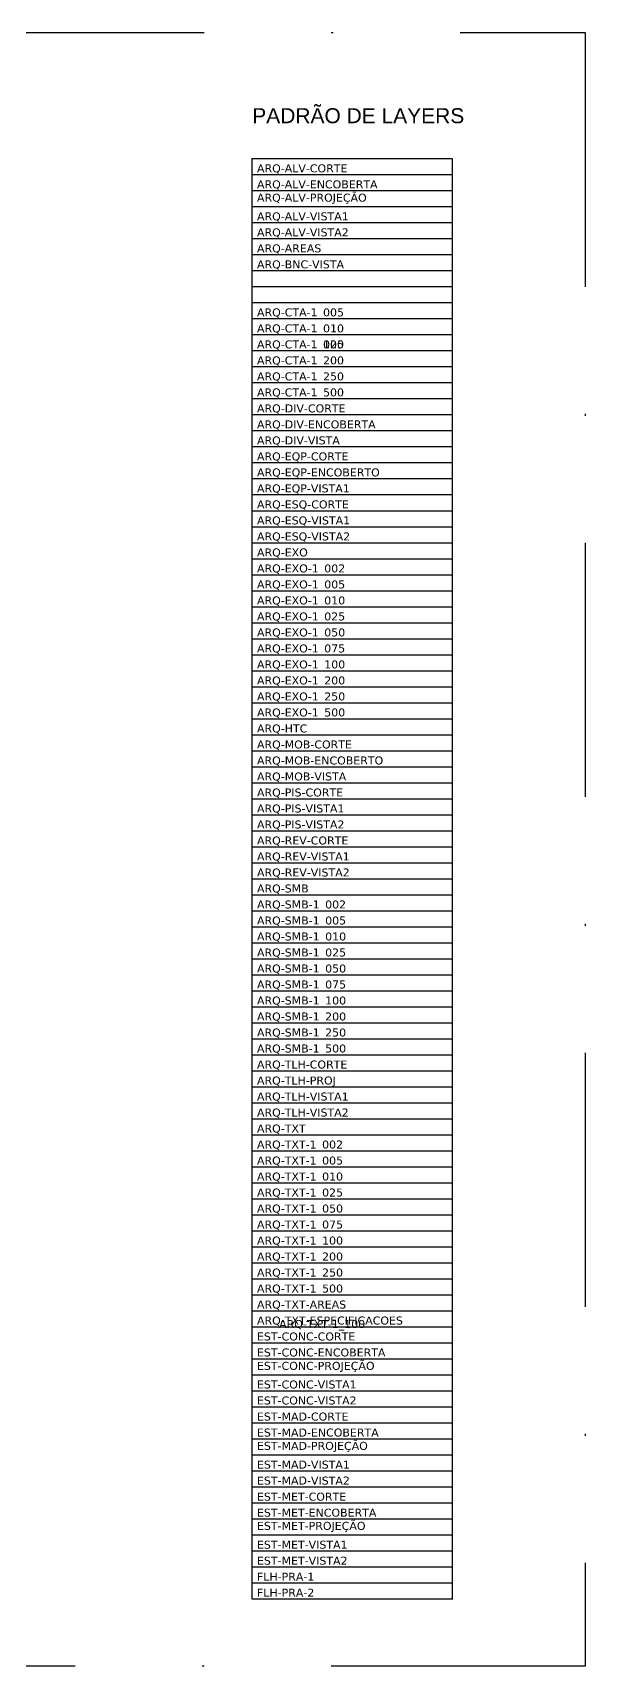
# Model space of a CAD drawing. Header units: millimetres. Extents: x 302 to 436, y 121 to 202.
# Drawn here: x 408.2 to 435.8, y 120.7 to 202.4 of the extents above; entities that cross this region are included whole.
import ezdxf

# ---------------------------------------------------------------- set-up
doc = ezdxf.new("R2010")
doc.units = ezdxf.units.MM
for name, pattern in [('C5', [60, 50, -5, 0, -5]), ('CONTINU', [0]), ('DASHDOT', [25.4, 12.7, -6.35, 0, -6.35]), ('HIDDEN', [9.525, 6.35, -3.175]), ('TRAÇO-2PTOS_P', [0.625, 0.25, -0.125, 0, -0.125, 0, -0.125])]:
    doc.linetypes.add(name, pattern=pattern)
for name, color, linetype in [('ARQ-ALV-CORTE', 5, 'Continuous'), ('ARQ-ALV-ENCOBERTA', 8, 'Continuous'), ('ARQ-ALV-PROJEÇÃO', 8, 'Continuous'), ('ARQ-ALV-VISTA1', 1, 'Continuous'), ('ARQ-ALV-VISTA2', 2, 'Continuous'), ('ARQ-AREAS', 7, 'Continuous'), ('ARQ-BNC-VISTA', 1, 'Continuous'), ('ARQ-CTA-1_005', 1, 'C5'), ('ARQ-CTA-1_010', 1, 'C5'), ('ARQ-CTA-1_025', 1, 'Continuous'), ('ARQ-CTA-1_100', 1, 'Continuous'), ('ARQ-CTA-1_200', 1, 'C5'), ('ARQ-CTA-1_250', 1, 'Continuous'), ('ARQ-CTA-1_500', 1, 'Continuous'), ('ARQ-DIV-CORTE', 2, 'Continuous'), ('ARQ-DIV-ENCOBERTA', 8, 'Continuous'), ('ARQ-DIV-VISTA', 1, 'Continuous'), ('ARQ-EQP-CORTE', 2, 'Continuous'), ('ARQ-EQP-ENCOBERTO', 8, 'Continuous'), ('ARQ-EQP-VISTA', 1, 'Continuous'), ('ARQ-ESQ-CORTE', 3, 'Continuous'), ('ARQ-ESQ-VISTA1', 2, 'Continuous'), ('ARQ-ESQ-VISTA2', 1, 'Continuous'), ('ARQ-EXO', 251, 'C5'), ('ARQ-EXO-1_002', 251, 'C5'), ('ARQ-EXO-1_005', 251, 'C5'), ('ARQ-EXO-1_010', 251, 'C5'), ('ARQ-EXO-1_025', 251, 'C5'), ('ARQ-EXO-1_050', 251, 'C5'), ('ARQ-EXO-1_100', 251, 'C5'), ('ARQ-EXO-1_200', 251, 'C5'), ('ARQ-EXO-1_250', 251, 'C5'), ('ARQ-EXO-1_500', 251, 'C5'), ('ARQ-HTC', 9, 'Continuous'), ('ARQ-MOB-CORTE', 2, 'Continuous'), ('ARQ-MOB-ENCOBERTO', 8, 'HIDDEN'), ('ARQ-MOB-VISTA', 1, 'CONTINU'), ('ARQ-PIS-CORTE', 2, 'Continuous'), ('ARQ-PIS-VISTA1', 1, 'Continuous'), ('ARQ-PIS-VISTA2', 2, 'Continuous'), ('ARQ-REV-CORTE', 30, 'Continuous'), ('ARQ-REV-VISTA1', 30, 'Continuous'), ('ARQ-REV-VISTA2', 30, 'Continuous'), ('ARQ-SMB', 1, 'Continuous'), ('ARQ-SMB-1_002', 1, 'Continuous'), ('ARQ-SMB-1_005', 1, 'CONTINU'), ('ARQ-SMB-1_010', 1, 'Continuous'), ('ARQ-SMB-1_025', 1, 'Continuous'), ('ARQ-SMB-1_050', 1, 'Continuous'), ('ARQ-SMB-1_100', 1, 'Continuous'), ('ARQ-SMB-1_200', 1, 'Continuous'), ('ARQ-SMB-1_250', 1, 'Continuous'), ('ARQ-SMB-1_500', 1, 'Continuous'), ('ARQ-TLH-CORTE', 4, 'Continuous'), ('ARQ-TLH-PROJ', 8, 'TRAÇO-2PTOS_P'), ('ARQ-TLH-VISTA1', 2, 'Continuous'), ('ARQ-TLH-VISTA2', 1, 'Continuous'), ('ARQ-TXT', 2, 'Continuous'), ('ARQ-TXT-1_002', 2, 'Continuous'), ('ARQ-TXT-1_005', 2, 'Continuous'), ('ARQ-TXT-1_010', 2, 'Continuous'), ('ARQ-TXT-1_025', 6, 'Continuous'), ('ARQ-TXT-1_050', 2, 'Continuous'), ('ARQ-TXT-1_075', 2, 'Continuous'), ('ARQ-TXT-1_100', 2, 'Continuous'), ('ARQ-TXT-1_200', 2, 'Continuous'), ('ARQ-TXT-1_250', 2, 'Continuous'), ('ARQ-TXT-1_500', 2, 'Continuous'), ('ARQ-TXT-AREAS', 2, 'Continuous'), ('ARQ-TXT-ESPECIFICACOES', 2, 'Continuous'), ('EST-CONC-CORTE', 6, 'Continuous'), ('EST-CONC-ENCOBERTA', 9, 'Continuous'), ('EST-CONC-PROJEÇÃO', 252, 'Continuous'), ('EST-CONC-VISTA1', 3, 'Continuous'), ('EST-CONC-VISTA2', 2, 'Continuous'), ('EST-MAD-CORTE', 4, 'Continuous'), ('EST-MAD-ENCOBERTA', 9, 'Continuous'), ('EST-MAD-PROJEÇÃO', 251, 'Continuous'), ('EST-MAD-VISTA1', 2, 'Continuous'), ('EST-MAD-VISTA2', 1, 'Continuous'), ('EST-MET-CORTE', 5, 'Continuous'), ('EST-MET-ENCOBERTA', 9, 'Continuous'), ('EST-MET-PROJEÇÃO', 253, 'Continuous'), ('EST-MET-VISTA1', 1, 'Continuous'), ('EST-MET-VISTA2', 8, 'Continuous'), ('FLH-PRA-01', 1, 'Continuous'), ('FLH-PRA-02', 6, 'Continuous')]:
    doc.layers.add(name, color=color, linetype=linetype)
doc.styles.add('ESC-50-A20', font='arial.ttf', dxfattribs={"height": 0.1})

msp = doc.modelspace()

# ---------------------------------------------------------------- linework, layer by layer
at = {"color": 251}
for p, q in [((419.147, 196.076), (429.147, 196.076)), ((419.147, 196.076), (419.147, 124.076)), ((429.147, 196.076), (429.147, 124.043)), ((419.147, 195.276), (429.147, 195.276)), ((419.147, 194.476), (429.147, 194.476)), ((419.147, 193.676), (429.147, 193.676)), ((419.147, 192.876), (429.147, 192.876)), ((419.147, 192.076), (429.147, 192.076)), ((419.147, 191.276), (429.147, 191.276)), ((419.147, 190.476), (429.147, 190.476)), ((419.147, 189.676), (429.147, 189.676)), ((419.147, 188.876), (429.147, 188.876)), ((419.147, 188.076), (429.147, 188.076)), ((419.147, 187.276), (429.147, 187.276)), ((419.147, 186.476), (429.147, 186.476)), ((419.147, 185.676), (429.147, 185.676)), ((419.147, 184.876), (429.147, 184.876)), ((419.147, 184.076), (429.147, 184.076)), ((419.147, 183.276), (429.147, 183.276)), ((419.147, 182.476), (429.147, 182.476)), ((419.147, 181.676), (429.147, 181.676)), ((419.147, 180.876), (429.147, 180.876)), ((419.147, 180.076), (429.147, 180.076)), ((419.147, 179.276), (429.147, 179.276)), ((419.147, 178.476), (429.147, 178.476)), ((419.147, 177.676), (429.147, 177.676)), ((419.147, 176.876), (429.147, 176.876)), ((419.147, 176.076), (429.147, 176.076)), ((419.147, 175.276), (429.147, 175.276)), ((419.147, 174.476), (429.147, 174.476)), ((419.147, 173.676), (429.147, 173.676)), ((419.147, 172.876), (429.147, 172.876)), ((419.147, 172.076), (429.147, 172.076)), ((419.147, 171.276), (429.147, 171.276)), ((419.147, 170.476), (429.147, 170.476)), ((419.147, 169.676), (429.147, 169.676)), ((419.147, 168.876), (429.147, 168.876)), ((419.147, 168.076), (429.147, 168.076)), ((419.147, 167.276), (429.147, 167.276)), ((419.147, 166.476), (429.147, 166.476)), ((419.147, 165.676), (429.147, 165.676)), ((419.147, 164.876), (429.147, 164.876)), ((419.147, 164.076), (429.147, 164.076)), ((419.147, 163.276), (429.147, 163.276)), ((419.147, 162.476), (429.147, 162.476)), ((419.147, 161.676), (429.147, 161.676)), ((419.147, 160.876), (429.147, 160.876)), ((419.147, 160.076), (429.147, 160.076)), ((419.147, 159.276), (429.147, 159.276)), ((419.147, 158.476), (429.147, 158.476)), ((419.147, 157.676), (429.147, 157.676)), ((419.147, 156.876), (429.147, 156.876)), ((419.147, 156.076), (429.147, 156.076)), ((419.147, 155.276), (429.147, 155.276)), ((419.147, 154.476), (429.147, 154.476)), ((419.147, 153.676), (429.147, 153.676)), ((419.147, 152.876), (429.147, 152.876)), ((419.147, 152.076), (429.147, 152.076)), ((419.147, 151.276), (429.147, 151.276)), ((419.147, 150.476), (429.147, 150.476)), ((419.147, 149.676), (429.147, 149.676)), ((419.147, 148.876), (429.147, 148.876)), ((419.147, 148.076), (429.147, 148.076)), ((419.147, 147.276), (429.147, 147.276)), ((419.147, 146.476), (429.147, 146.476)), ((419.147, 145.676), (429.147, 145.676)), ((419.147, 144.876), (429.147, 144.876)), ((419.147, 144.076), (429.147, 144.076)), ((419.147, 143.276), (429.147, 143.276)), ((419.147, 142.476), (429.147, 142.476)), ((419.147, 141.676), (429.147, 141.676)), ((419.147, 140.876), (429.147, 140.876)), ((419.147, 140.076), (429.147, 140.076)), ((419.147, 139.276), (429.147, 139.276)), ((419.147, 138.476), (429.147, 138.476)), ((419.147, 137.676), (429.147, 137.676)), ((419.147, 136.876), (429.147, 136.876)), ((419.147, 136.076), (429.147, 136.076)), ((419.147, 135.276), (429.147, 135.276)), ((419.147, 134.476), (429.147, 134.476)), ((419.147, 133.676), (429.147, 133.676)), ((419.147, 132.876), (429.147, 132.876)), ((419.147, 132.076), (429.147, 132.076)), ((419.147, 131.276), (429.147, 131.276)), ((419.147, 130.476), (429.147, 130.476)), ((419.147, 129.676), (429.147, 129.676)), ((419.147, 128.876), (429.147, 128.876)), ((419.147, 128.076), (429.147, 128.076)), ((419.147, 127.276), (429.147, 127.276)), ((419.147, 126.476), (429.147, 126.476)), ((419.147, 125.676), (429.147, 125.676)), ((419.147, 124.876), (429.147, 124.876)), ((419.147, 124.076), (429.147, 124.076))]:
    msp.add_line(p, q, dxfattribs=at)
at = {"linetype": 'DASHDOT'}
msp.add_lwpolyline([(302.055, 202.372), (435.808, 202.372), (435.808, 120.703), (302.055, 120.703)], close=True, dxfattribs=at)

# ---------------------------------------------------------------- texts
at = {"layer": 'ARQ-ALV-CORTE', "insert": (419.397, 195.789), "char_height": 0.4, "attachment_point": 1}
msp.add_mtext_dynamic_manual_height_columns('{\\fVerdana|b0|i0|c0|p34;ARQ-ALV-CORTE}', width=14.41568, gutter_width=12.5, heights=[0], dxfattribs=at)
at = {"layer": 'ARQ-ALV-ENCOBERTA', "insert": (419.397, 194.989), "char_height": 0.4, "attachment_point": 1}
msp.add_mtext_dynamic_manual_height_columns('{\\fVerdana|b0|i0|c0|p34;ARQ-ALV-ENCOBERTA}', width=14.41568, gutter_width=12.5, heights=[0], dxfattribs=at)
at = {"layer": 'ARQ-ALV-PROJEÇÃO', "insert": (419.397, 194.324), "char_height": 0.4, "attachment_point": 1}
msp.add_mtext_dynamic_manual_height_columns('{\\fVerdana|b0|i0|c0|p34;ARQ-ALV-PROJEÇÃO}', width=14.41568, gutter_width=12.5, heights=[0], dxfattribs=at)
at = {"layer": 'ARQ-ALV-VISTA1', "insert": (419.397, 193.389), "char_height": 0.4, "attachment_point": 1}
msp.add_mtext_dynamic_manual_height_columns('{\\fVerdana|b0|i0|c0|p34;ARQ-ALV-VISTA1}', width=14.41568, gutter_width=12.5, heights=[0], dxfattribs=at)
at = {"layer": 'ARQ-ALV-VISTA2', "insert": (419.397, 192.589), "char_height": 0.4, "attachment_point": 1}
msp.add_mtext_dynamic_manual_height_columns('{\\fVerdana|b0|i0|c0|p34;ARQ-ALV-VISTA2}', width=14.41568, gutter_width=12.5, heights=[0], dxfattribs=at)
at = {"layer": 'ARQ-AREAS', "insert": (419.397, 191.789), "char_height": 0.4, "attachment_point": 1}
msp.add_mtext_dynamic_manual_height_columns('{\\fVerdana|b0|i0|c0|p34;ARQ-AREAS}', width=14.41568, gutter_width=12.5, heights=[0], dxfattribs=at)
at = {"layer": 'ARQ-BNC-VISTA', "insert": (419.397, 190.989), "char_height": 0.4, "attachment_point": 1}
msp.add_mtext_dynamic_manual_height_columns('{\\fVerdana|b0|i0|c0|p34;ARQ-BNC-VISTA}', width=14.41568, gutter_width=12.5, heights=[0], dxfattribs=at)
at = {"layer": 'ARQ-CTA-1_005', "insert": (419.397, 188.589), "char_height": 0.4, "attachment_point": 1}
msp.add_mtext_dynamic_manual_height_columns('{\\fVerdana|b0|i0|c0|p34;ARQ-CTA-1_005}', width=14.41568, gutter_width=12.5, heights=[0], dxfattribs=at)
at = {"layer": 'ARQ-CTA-1_010', "insert": (419.397, 187.789), "char_height": 0.4, "attachment_point": 1}
msp.add_mtext_dynamic_manual_height_columns('{\\fVerdana|b0|i0|c0|p34;ARQ-CTA-1_010}', width=14.41568, gutter_width=12.5, heights=[0], dxfattribs=at)
at = {"layer": 'ARQ-CTA-1_025', "insert": (419.397, 186.989), "char_height": 0.4, "attachment_point": 1}
msp.add_mtext_dynamic_manual_height_columns('{\\fVerdana|b0|i0|c0|p34;ARQ-CTA-1_025}', width=14.41568, gutter_width=12.5, heights=[0], dxfattribs=at)
at = {"layer": 'ARQ-CTA-1_100', "insert": (419.397, 186.989), "char_height": 0.4, "attachment_point": 1}
msp.add_mtext_dynamic_manual_height_columns('{\\fVerdana|b0|i0|c0|p34;ARQ-CTA-1_100}', width=14.41568, gutter_width=12.5, heights=[0], dxfattribs=at)
at = {"layer": 'ARQ-CTA-1_200', "insert": (419.397, 186.189), "char_height": 0.4, "attachment_point": 1}
msp.add_mtext_dynamic_manual_height_columns('{\\fVerdana|b0|i0|c0|p34;ARQ-CTA-1_200}', width=14.41568, gutter_width=12.5, heights=[0], dxfattribs=at)
at = {"layer": 'ARQ-CTA-1_250', "insert": (419.397, 185.389), "char_height": 0.4, "attachment_point": 1}
msp.add_mtext_dynamic_manual_height_columns('{\\fVerdana|b0|i0|c0|p34;ARQ-CTA-1_250}', width=14.41568, gutter_width=12.5, heights=[0], dxfattribs=at)
at = {"layer": 'ARQ-CTA-1_500', "insert": (419.397, 184.589), "char_height": 0.4, "attachment_point": 1}
msp.add_mtext_dynamic_manual_height_columns('{\\fVerdana|b0|i0|c0|p34;ARQ-CTA-1_500}', width=14.41568, gutter_width=12.5, heights=[0], dxfattribs=at)
at = {"layer": 'ARQ-DIV-CORTE', "insert": (419.397, 183.789), "char_height": 0.4, "attachment_point": 1}
msp.add_mtext_dynamic_manual_height_columns('{\\fVerdana|b0|i0|c0|p34;ARQ-DIV-CORTE}', width=14.41568, gutter_width=12.5, heights=[0], dxfattribs=at)
at = {"layer": 'ARQ-DIV-ENCOBERTA', "insert": (419.397, 182.989), "char_height": 0.4, "attachment_point": 1}
msp.add_mtext_dynamic_manual_height_columns('{\\fVerdana|b0|i0|c0|p34;ARQ-DIV-ENCOBERTA}', width=14.41568, gutter_width=12.5, heights=[0], dxfattribs=at)
at = {"layer": 'ARQ-DIV-VISTA', "insert": (419.397, 182.189), "char_height": 0.4, "attachment_point": 1}
msp.add_mtext_dynamic_manual_height_columns('{\\fVerdana|b0|i0|c0|p34;ARQ-DIV-VISTA}', width=14.41568, gutter_width=12.5, heights=[0], dxfattribs=at)
at = {"layer": 'ARQ-EQP-CORTE', "insert": (419.397, 181.389), "char_height": 0.4, "attachment_point": 1}
msp.add_mtext_dynamic_manual_height_columns('{\\fVerdana|b0|i0|c0|p34;ARQ-EQP-CORTE}', width=14.41568, gutter_width=12.5, heights=[0], dxfattribs=at)
at = {"layer": 'ARQ-EQP-ENCOBERTO', "insert": (419.397, 180.589), "char_height": 0.4, "attachment_point": 1}
msp.add_mtext_dynamic_manual_height_columns('{\\fVerdana|b0|i0|c0|p34;ARQ-EQP-ENCOBERTO}', width=14.41568, gutter_width=12.5, heights=[0], dxfattribs=at)
at = {"layer": 'ARQ-EQP-VISTA', "insert": (419.397, 179.789), "char_height": 0.4, "attachment_point": 1}
msp.add_mtext_dynamic_manual_height_columns('{\\fVerdana|b0|i0|c0|p34;ARQ-EQP-VISTA1}', width=14.41568, gutter_width=12.5, heights=[0], dxfattribs=at)
at = {"layer": 'ARQ-ESQ-CORTE', "insert": (419.397, 178.989), "char_height": 0.4, "attachment_point": 1}
msp.add_mtext_dynamic_manual_height_columns('{\\fVerdana|b0|i0|c0|p34;ARQ-ESQ-CORTE}', width=9.75, gutter_width=12.5, heights=[0], dxfattribs=at)
at = {"layer": 'ARQ-ESQ-VISTA1', "insert": (419.397, 178.189), "char_height": 0.4, "attachment_point": 1}
msp.add_mtext_dynamic_manual_height_columns('{\\fVerdana|b0|i0|c0|p34;ARQ-ESQ-VISTA1}', width=9.75, gutter_width=12.5, heights=[0], dxfattribs=at)
at = {"layer": 'ARQ-ESQ-VISTA2', "insert": (419.397, 177.389), "char_height": 0.4, "attachment_point": 1}
msp.add_mtext_dynamic_manual_height_columns('{\\fVerdana|b0|i0|c0|p34;ARQ-ESQ-VISTA2}', width=14.41568, gutter_width=12.5, heights=[0], dxfattribs=at)
at = {"layer": 'ARQ-EXO', "insert": (419.397, 176.589), "char_height": 0.4, "attachment_point": 1}
msp.add_mtext_dynamic_manual_height_columns('{\\fVerdana|b0|i0|c0|p34;ARQ-EXO}', width=14.41568, gutter_width=12.5, heights=[0], dxfattribs=at)
at = {"layer": 'ARQ-EXO-1_002', "insert": (419.397, 175.789), "char_height": 0.4, "attachment_point": 1}
msp.add_mtext_dynamic_manual_height_columns('{\\fVerdana|b0|i0|c0|p34;ARQ-EXO-1_002}', width=14.41568, gutter_width=12.5, heights=[0], dxfattribs=at)
at = {"layer": 'ARQ-EXO-1_005', "insert": (419.397, 174.989), "char_height": 0.4, "attachment_point": 1}
msp.add_mtext_dynamic_manual_height_columns('{\\fVerdana|b0|i0|c0|p34;ARQ-EXO-1_005}', width=14.41568, gutter_width=12.5, heights=[0], dxfattribs=at)
at = {"layer": 'ARQ-EXO-1_010', "insert": (419.397, 174.189), "char_height": 0.4, "attachment_point": 1}
msp.add_mtext_dynamic_manual_height_columns('{\\fVerdana|b0|i0|c0|p34;ARQ-EXO-1_010}', width=14.41568, gutter_width=12.5, heights=[0], dxfattribs=at)
at = {"layer": 'ARQ-EXO-1_025', "insert": (419.397, 173.389), "char_height": 0.4, "attachment_point": 1}
msp.add_mtext_dynamic_manual_height_columns('{\\fVerdana|b0|i0|c0|p34;ARQ-EXO-1_025}', width=14.41568, gutter_width=12.5, heights=[0], dxfattribs=at)
at = {"layer": 'ARQ-EXO-1_050', "char_height": 0.4, "attachment_point": 1}
for s, insert in [('{\\fVerdana|b0|i0|c0|p34;ARQ-EXO-1_050}', (419.397, 172.589)), ('{\\fVerdana|b0|i0|c0|p34;ARQ-EXO-1_075}', (419.397, 171.789))]:
    msp.add_mtext_dynamic_manual_height_columns(s, width=14.41568, gutter_width=12.5, heights=[0], dxfattribs=dict(at, insert=insert))
at = {"layer": 'ARQ-EXO-1_100', "insert": (419.397, 170.989), "char_height": 0.4, "attachment_point": 1}
msp.add_mtext_dynamic_manual_height_columns('{\\fVerdana|b0|i0|c0|p34;ARQ-EXO-1_100}', width=14.41568, gutter_width=12.5, heights=[0], dxfattribs=at)
at = {"layer": 'ARQ-EXO-1_200', "insert": (419.397, 170.189), "char_height": 0.4, "attachment_point": 1}
msp.add_mtext_dynamic_manual_height_columns('{\\fVerdana|b0|i0|c0|p34;ARQ-EXO-1_200}', width=14.41568, gutter_width=12.5, heights=[0], dxfattribs=at)
at = {"layer": 'ARQ-EXO-1_250', "insert": (419.397, 169.389), "char_height": 0.4, "attachment_point": 1}
msp.add_mtext_dynamic_manual_height_columns('{\\fVerdana|b0|i0|c0|p34;ARQ-EXO-1_250}', width=14.41568, gutter_width=12.5, heights=[0], dxfattribs=at)
at = {"layer": 'ARQ-EXO-1_500', "insert": (419.397, 168.589), "char_height": 0.4, "attachment_point": 1}
msp.add_mtext_dynamic_manual_height_columns('{\\fVerdana|b0|i0|c0|p34;ARQ-EXO-1_500}', width=14.41568, gutter_width=12.5, heights=[0], dxfattribs=at)
at = {"layer": 'ARQ-HTC', "insert": (419.397, 167.789), "char_height": 0.4, "attachment_point": 1}
msp.add_mtext_dynamic_manual_height_columns('{\\fVerdana|b0|i0|c0|p34;ARQ-HTC}', width=14.41568, gutter_width=12.5, heights=[0], dxfattribs=at)
at = {"layer": 'ARQ-MOB-CORTE', "insert": (419.397, 166.989), "char_height": 0.4, "attachment_point": 1}
msp.add_mtext_dynamic_manual_height_columns('{\\fVerdana|b0|i0|c0|p34;ARQ-MOB-CORTE}', width=14.41568, gutter_width=12.5, heights=[0], dxfattribs=at)
at = {"layer": 'ARQ-MOB-ENCOBERTO', "insert": (419.397, 166.189), "char_height": 0.4, "attachment_point": 1}
msp.add_mtext_dynamic_manual_height_columns('{\\fVerdana|b0|i0|c0|p34;ARQ-MOB-ENCOBERTO}', width=14.41568, gutter_width=12.5, heights=[0], dxfattribs=at)
at = {"layer": 'ARQ-MOB-VISTA', "insert": (419.397, 165.389), "char_height": 0.4, "attachment_point": 1}
msp.add_mtext_dynamic_manual_height_columns('{\\fVerdana|b0|i0|c0|p34;ARQ-MOB-VISTA}', width=14.41568, gutter_width=12.5, heights=[0], dxfattribs=at)
at = {"layer": 'ARQ-PIS-CORTE', "insert": (419.397, 164.589), "char_height": 0.4, "attachment_point": 1}
msp.add_mtext_dynamic_manual_height_columns('{\\fVerdana|b0|i0|c0|p34;ARQ-PIS-CORTE}', width=14.41568, gutter_width=12.5, heights=[0], dxfattribs=at)
at = {"layer": 'ARQ-PIS-VISTA1', "insert": (419.397, 163.789), "char_height": 0.4, "attachment_point": 1}
msp.add_mtext_dynamic_manual_height_columns('{\\fVerdana|b0|i0|c0|p34;ARQ-PIS-VISTA1}', width=14.41568, gutter_width=12.5, heights=[0], dxfattribs=at)
at = {"layer": 'ARQ-PIS-VISTA2', "insert": (419.397, 162.989), "char_height": 0.4, "attachment_point": 1}
msp.add_mtext_dynamic_manual_height_columns('{\\fVerdana|b0|i0|c0|p34;ARQ-PIS-VISTA2}', width=14.41568, gutter_width=12.5, heights=[0], dxfattribs=at)
at = {"layer": 'ARQ-REV-CORTE', "insert": (419.397, 162.189), "char_height": 0.4, "attachment_point": 1}
msp.add_mtext_dynamic_manual_height_columns('{\\fVerdana|b0|i0|c0|p34;ARQ-REV-CORTE}', width=14.41568, gutter_width=12.5, heights=[0], dxfattribs=at)
at = {"layer": 'ARQ-REV-VISTA1', "insert": (419.397, 161.389), "char_height": 0.4, "attachment_point": 1}
msp.add_mtext_dynamic_manual_height_columns('{\\fVerdana|b0|i0|c0|p34;ARQ-REV-VISTA1}', width=14.41568, gutter_width=12.5, heights=[0], dxfattribs=at)
at = {"layer": 'ARQ-REV-VISTA2', "insert": (419.397, 160.589), "char_height": 0.4, "attachment_point": 1}
msp.add_mtext_dynamic_manual_height_columns('{\\fVerdana|b0|i0|c0|p34;ARQ-REV-VISTA2}', width=14.41568, gutter_width=12.5, heights=[0], dxfattribs=at)
at = {"layer": 'ARQ-SMB', "insert": (419.397, 159.789), "char_height": 0.4, "attachment_point": 1}
msp.add_mtext_dynamic_manual_height_columns('{\\fVerdana|b0|i0|c0|p34;ARQ-SMB}', width=14.41568, gutter_width=12.5, heights=[0], dxfattribs=at)
at = {"layer": 'ARQ-SMB-1_002', "insert": (419.397, 158.989), "char_height": 0.4, "attachment_point": 1}
msp.add_mtext_dynamic_manual_height_columns('{\\fVerdana|b0|i0|c0|p34;ARQ-SMB-1_002}', width=14.41568, gutter_width=12.5, heights=[0], dxfattribs=at)
at = {"layer": 'ARQ-SMB-1_005', "insert": (419.397, 158.189), "char_height": 0.4, "attachment_point": 1}
msp.add_mtext_dynamic_manual_height_columns('{\\fVerdana|b0|i0|c0|p34;ARQ-SMB-1_005}', width=14.41568, gutter_width=12.5, heights=[0], dxfattribs=at)
at = {"layer": 'ARQ-SMB-1_010', "insert": (419.397, 157.389), "char_height": 0.4, "attachment_point": 1}
msp.add_mtext_dynamic_manual_height_columns('{\\fVerdana|b0|i0|c0|p34;ARQ-SMB-1_010}', width=14.41568, gutter_width=12.5, heights=[0], dxfattribs=at)
at = {"layer": 'ARQ-SMB-1_025', "insert": (419.397, 156.589), "char_height": 0.4, "attachment_point": 1}
msp.add_mtext_dynamic_manual_height_columns('{\\fVerdana|b0|i0|c0|p34;ARQ-SMB-1_025}', width=14.41568, gutter_width=12.5, heights=[0], dxfattribs=at)
at = {"layer": 'ARQ-SMB-1_050', "char_height": 0.4, "attachment_point": 1}
for s, insert in [('{\\fVerdana|b0|i0|c0|p34;ARQ-SMB-1_050}', (419.397, 155.789)), ('{\\fVerdana|b0|i0|c0|p34;ARQ-SMB-1_075}', (419.397, 154.989))]:
    msp.add_mtext_dynamic_manual_height_columns(s, width=14.41568, gutter_width=12.5, heights=[0], dxfattribs=dict(at, insert=insert))
at = {"layer": 'ARQ-SMB-1_100', "insert": (419.397, 154.189), "char_height": 0.4, "attachment_point": 1}
msp.add_mtext_dynamic_manual_height_columns('{\\fVerdana|b0|i0|c0|p34;ARQ-SMB-1_100}', width=14.41568, gutter_width=12.5, heights=[0], dxfattribs=at)
at = {"layer": 'ARQ-SMB-1_200', "insert": (419.397, 153.389), "char_height": 0.4, "attachment_point": 1}
msp.add_mtext_dynamic_manual_height_columns('{\\fVerdana|b0|i0|c0|p34;ARQ-SMB-1_200}', width=14.41568, gutter_width=12.5, heights=[0], dxfattribs=at)
at = {"layer": 'ARQ-SMB-1_250', "insert": (419.397, 152.589), "char_height": 0.4, "attachment_point": 1}
msp.add_mtext_dynamic_manual_height_columns('{\\fVerdana|b0|i0|c0|p34;ARQ-SMB-1_250}', width=14.41568, gutter_width=12.5, heights=[0], dxfattribs=at)
at = {"layer": 'ARQ-SMB-1_500', "insert": (419.397, 151.789), "char_height": 0.4, "attachment_point": 1}
msp.add_mtext_dynamic_manual_height_columns('{\\fVerdana|b0|i0|c0|p34;ARQ-SMB-1_500}', width=14.41568, gutter_width=12.5, heights=[0], dxfattribs=at)
at = {"layer": 'ARQ-TLH-CORTE', "insert": (419.397, 150.989), "char_height": 0.4, "attachment_point": 1}
msp.add_mtext_dynamic_manual_height_columns('{\\fVerdana|b0|i0|c0|p34;ARQ-TLH-CORTE}', width=14.41568, gutter_width=12.5, heights=[0], dxfattribs=at)
at = {"layer": 'ARQ-TLH-PROJ', "insert": (419.397, 150.189), "char_height": 0.4, "attachment_point": 1}
msp.add_mtext_dynamic_manual_height_columns('{\\fVerdana|b0|i0|c0|p34;ARQ-TLH-PROJ}', width=14.41568, gutter_width=12.5, heights=[0], dxfattribs=at)
at = {"layer": 'ARQ-TLH-VISTA1', "insert": (419.397, 149.389), "char_height": 0.4, "attachment_point": 1}
msp.add_mtext_dynamic_manual_height_columns('{\\fVerdana|b0|i0|c0|p34;ARQ-TLH-VISTA1}', width=14.41568, gutter_width=12.5, heights=[0], dxfattribs=at)
at = {"layer": 'ARQ-TLH-VISTA2', "insert": (419.397, 148.589), "char_height": 0.4, "attachment_point": 1}
msp.add_mtext_dynamic_manual_height_columns('{\\fVerdana|b0|i0|c0|p34;ARQ-TLH-VISTA2}', width=14.41568, gutter_width=12.5, heights=[0], dxfattribs=at)
at = {"layer": 'ARQ-TXT', "insert": (419.161, 198.596), "char_height": 0.75, "attachment_point": 1, "style": 'ESC-50-A20'}
msp.add_mtext_dynamic_manual_height_columns('PADRÃO DE LAYERS', width=12.96658, gutter_width=12.5, heights=[0], dxfattribs=at)
at = {"layer": 'ARQ-TXT', "insert": (419.397, 147.789), "char_height": 0.4, "attachment_point": 1}
msp.add_mtext_dynamic_manual_height_columns('{\\fVerdana|b0|i0|c0|p34;ARQ-TXT}', width=14.41568, gutter_width=12.5, heights=[0], dxfattribs=at)
at = {"layer": 'ARQ-TXT-1_002', "insert": (419.397, 146.989), "char_height": 0.4, "attachment_point": 1}
msp.add_mtext_dynamic_manual_height_columns('{\\fVerdana|b0|i0|c0|p34;ARQ-TXT-1_002}', width=14.41568, gutter_width=12.5, heights=[0], dxfattribs=at)
at = {"layer": 'ARQ-TXT-1_005', "insert": (419.397, 146.189), "char_height": 0.4, "attachment_point": 1}
msp.add_mtext_dynamic_manual_height_columns('{\\fVerdana|b0|i0|c0|p34;ARQ-TXT-1_005}', width=14.41568, gutter_width=12.5, heights=[0], dxfattribs=at)
at = {"layer": 'ARQ-TXT-1_010', "insert": (419.397, 145.389), "char_height": 0.4, "attachment_point": 1}
msp.add_mtext_dynamic_manual_height_columns('{\\fVerdana|b0|i0|c0|p34;ARQ-TXT-1_010}', width=14.41568, gutter_width=12.5, heights=[0], dxfattribs=at)
at = {"layer": 'ARQ-TXT-1_025', "insert": (419.397, 144.589), "char_height": 0.4, "attachment_point": 1}
msp.add_mtext_dynamic_manual_height_columns('{\\fVerdana|b0|i0|c0|p34;ARQ-TXT-1_025}', width=14.41568, gutter_width=12.5, heights=[0], dxfattribs=at)
at = {"layer": 'ARQ-TXT-1_050', "insert": (419.397, 143.789), "char_height": 0.4, "attachment_point": 1}
msp.add_mtext_dynamic_manual_height_columns('{\\fVerdana|b0|i0|c0|p34;ARQ-TXT-1_050}', width=14.41568, gutter_width=12.5, heights=[0], dxfattribs=at)
at = {"layer": 'ARQ-TXT-1_075', "insert": (419.397, 142.989), "char_height": 0.4, "attachment_point": 1}
msp.add_mtext_dynamic_manual_height_columns('{\\fVerdana|b0|i0|c0|p34;ARQ-TXT-1_075}', width=14.41568, gutter_width=12.5, heights=[0], dxfattribs=at)
at = {"layer": 'ARQ-TXT-1_100', "char_height": 0.4, "attachment_point": 1}
for insert in [(419.397, 142.189), (420.505, 138.017)]:
    msp.add_mtext_dynamic_manual_height_columns('{\\fVerdana|b0|i0|c0|p34;ARQ-TXT-1_100}', width=14.41568, gutter_width=12.5, heights=[0], dxfattribs=dict(at, insert=insert))
at = {"layer": 'ARQ-TXT-1_200', "insert": (419.397, 141.389), "char_height": 0.4, "attachment_point": 1}
msp.add_mtext_dynamic_manual_height_columns('{\\fVerdana|b0|i0|c0|p34;ARQ-TXT-1_200}', width=14.41568, gutter_width=12.5, heights=[0], dxfattribs=at)
at = {"layer": 'ARQ-TXT-1_250', "insert": (419.397, 140.589), "char_height": 0.4, "attachment_point": 1}
msp.add_mtext_dynamic_manual_height_columns('{\\fVerdana|b0|i0|c0|p34;ARQ-TXT-1_250}', width=14.41568, gutter_width=12.5, heights=[0], dxfattribs=at)
at = {"layer": 'ARQ-TXT-1_500', "insert": (419.397, 139.789), "char_height": 0.4, "attachment_point": 1}
msp.add_mtext_dynamic_manual_height_columns('{\\fVerdana|b0|i0|c0|p34;ARQ-TXT-1_500}', width=14.41568, gutter_width=12.5, heights=[0], dxfattribs=at)
at = {"layer": 'ARQ-TXT-AREAS', "insert": (419.397, 138.989), "char_height": 0.4, "attachment_point": 1}
msp.add_mtext_dynamic_manual_height_columns('{\\fVerdana|b0|i0|c0|p34;ARQ-TXT-AREAS}', width=14.41568, gutter_width=12.5, heights=[0], dxfattribs=at)
at = {"layer": 'ARQ-TXT-ESPECIFICACOES', "insert": (419.397, 138.189), "char_height": 0.4, "attachment_point": 1}
msp.add_mtext_dynamic_manual_height_columns('{\\fVerdana|b0|i0|c0|p34;ARQ-TXT-ESPECIFICACOES}', width=14.41568, gutter_width=12.5, heights=[0], dxfattribs=at)
at = {"layer": 'EST-CONC-CORTE', "insert": (419.397, 137.393), "char_height": 0.4, "attachment_point": 1}
msp.add_mtext_dynamic_manual_height_columns('{\\fVerdana|b0|i0|c0|p34;EST-CONC-CORTE}', width=14.41568, gutter_width=12.5, heights=[0], dxfattribs=at)
at = {"layer": 'EST-CONC-ENCOBERTA', "insert": (419.397, 136.593), "char_height": 0.4, "attachment_point": 1}
msp.add_mtext_dynamic_manual_height_columns('{\\fVerdana|b0|i0|c0|p34;EST-CONC-ENCOBERTA}', width=14.41568, gutter_width=12.5, heights=[0], dxfattribs=at)
at = {"layer": 'EST-CONC-PROJEÇÃO', "insert": (419.397, 135.924), "char_height": 0.4, "attachment_point": 1}
msp.add_mtext_dynamic_manual_height_columns('{\\fVerdana|b0|i0|c0|p34;EST-CONC-PROJEÇÃO}', width=14.41568, gutter_width=12.5, heights=[0], dxfattribs=at)
at = {"layer": 'EST-CONC-VISTA1', "insert": (419.397, 134.993), "char_height": 0.4, "attachment_point": 1}
msp.add_mtext_dynamic_manual_height_columns('{\\fVerdana|b0|i0|c0|p34;EST-CONC-VISTA1}', width=14.41568, gutter_width=12.5, heights=[0], dxfattribs=at)
at = {"layer": 'EST-CONC-VISTA2', "insert": (419.397, 134.193), "char_height": 0.4, "attachment_point": 1}
msp.add_mtext_dynamic_manual_height_columns('{\\fVerdana|b0|i0|c0|p34;EST-CONC-VISTA2}', width=14.41568, gutter_width=12.5, heights=[0], dxfattribs=at)
at = {"layer": 'EST-MAD-CORTE', "insert": (419.397, 133.389), "char_height": 0.4, "attachment_point": 1}
msp.add_mtext_dynamic_manual_height_columns('{\\fVerdana|b0|i0|c0|p34;EST-MAD-CORTE}', width=14.41568, gutter_width=12.5, heights=[0], dxfattribs=at)
at = {"layer": 'EST-MAD-ENCOBERTA', "insert": (419.397, 132.589), "char_height": 0.4, "attachment_point": 1}
msp.add_mtext_dynamic_manual_height_columns('{\\fVerdana|b0|i0|c0|p34;EST-MAD-ENCOBERTA}', width=14.41568, gutter_width=12.5, heights=[0], dxfattribs=at)
at = {"layer": 'EST-MAD-PROJEÇÃO', "insert": (419.397, 131.924), "char_height": 0.4, "attachment_point": 1}
msp.add_mtext_dynamic_manual_height_columns('{\\fVerdana|b0|i0|c0|p34;EST-MAD-PROJEÇÃO}', width=14.41568, gutter_width=12.5, heights=[0], dxfattribs=at)
at = {"layer": 'EST-MAD-VISTA1', "insert": (419.397, 130.987), "char_height": 0.4, "attachment_point": 1}
msp.add_mtext_dynamic_manual_height_columns('{\\fVerdana|b0|i0|c0|p34;EST-MAD-VISTA1}', width=14.41568, gutter_width=12.5, heights=[0], dxfattribs=at)
at = {"layer": 'EST-MAD-VISTA2', "insert": (419.397, 130.188), "char_height": 0.4, "attachment_point": 1}
msp.add_mtext_dynamic_manual_height_columns('{\\fVerdana|b0|i0|c0|p34;EST-MAD-VISTA2}', width=14.41568, gutter_width=12.5, heights=[0], dxfattribs=at)
at = {"layer": 'EST-MET-CORTE', "insert": (419.397, 129.385), "char_height": 0.4, "attachment_point": 1}
msp.add_mtext_dynamic_manual_height_columns('{\\fVerdana|b0|i0|c0|p34;EST-MET-CORTE}', width=14.41568, gutter_width=12.5, heights=[0], dxfattribs=at)
at = {"layer": 'EST-MET-ENCOBERTA', "insert": (419.397, 128.585), "char_height": 0.4, "attachment_point": 1}
msp.add_mtext_dynamic_manual_height_columns('{\\fVerdana|b0|i0|c0|p34;EST-MET-ENCOBERTA}', width=14.41568, gutter_width=12.5, heights=[0], dxfattribs=at)
at = {"layer": 'EST-MET-PROJEÇÃO', "insert": (419.397, 127.924), "char_height": 0.4, "attachment_point": 1}
msp.add_mtext_dynamic_manual_height_columns('{\\fVerdana|b0|i0|c0|p34;EST-MET-PROJEÇÃO}', width=14.41568, gutter_width=12.5, heights=[0], dxfattribs=at)
at = {"layer": 'EST-MET-VISTA1', "insert": (419.397, 126.983), "char_height": 0.4, "attachment_point": 1}
msp.add_mtext_dynamic_manual_height_columns('{\\fVerdana|b0|i0|c0|p34;EST-MET-VISTA1}', width=14.41568, gutter_width=12.5, heights=[0], dxfattribs=at)
at = {"layer": 'EST-MET-VISTA2', "insert": (419.397, 126.184), "char_height": 0.4, "attachment_point": 1}
msp.add_mtext_dynamic_manual_height_columns('{\\fVerdana|b0|i0|c0|p34;EST-MET-VISTA2}', width=14.41568, gutter_width=12.5, heights=[0], dxfattribs=at)
at = {"layer": 'FLH-PRA-01', "insert": (419.397, 125.383), "char_height": 0.4, "attachment_point": 1}
msp.add_mtext_dynamic_manual_height_columns('{\\fVerdana|b0|i0|c0|p34;FLH-PRA-1}', width=14.41568, gutter_width=12.5, heights=[0], dxfattribs=at)
at = {"layer": 'FLH-PRA-02', "insert": (419.397, 124.584), "char_height": 0.4, "attachment_point": 1}
msp.add_mtext_dynamic_manual_height_columns('{\\fVerdana|b0|i0|c0|p34;FLH-PRA-2}', width=14.41568, gutter_width=12.5, heights=[0], dxfattribs=at)

doc.saveas('drawing.dxf')
